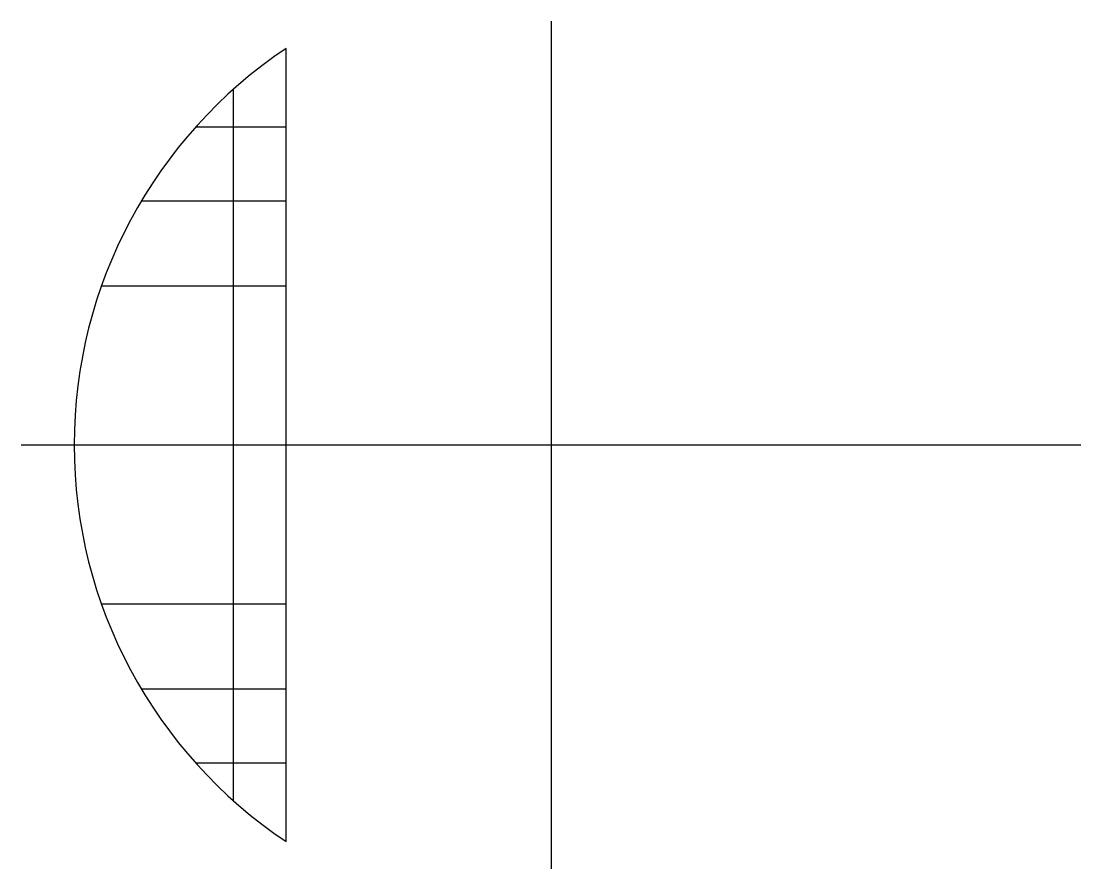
# Model space of a CAD drawing. Header units: millimetres. Extents: x -50 to 50, y -40 to 40.
import ezdxf

# ---------------------------------------------------------------- set-up
doc = ezdxf.new("R2010")
doc.units = ezdxf.units.MM
doc.layers.get('0').update_dxf_attribs({"linetype": 'CONTINUOUS'})

msp = doc.modelspace()

# ---------------------------------------------------------------- linework, layer by layer
for p, q in [((0, 40), (0, -40)), ((-30, 33.54), (-30, -33.54)), ((-25, 30), (-33.54, 30)), ((-25, 23), (-38.68, 23)), ((-25, 15), (-42.43, 15)), ((50, 0), (-50, 0)), ((-42.43, -15), (-25, -15)), ((-38.68, -23), (-25, -23)), ((-33.54, -30), (-25, -30))]:
    msp.add_line(p, q)
msp.add_lwpolyline([(-25, -37.42), (-25, 37.42, 0.53452)], format="xyb", close=True)

doc.saveas('drawing.dxf')
